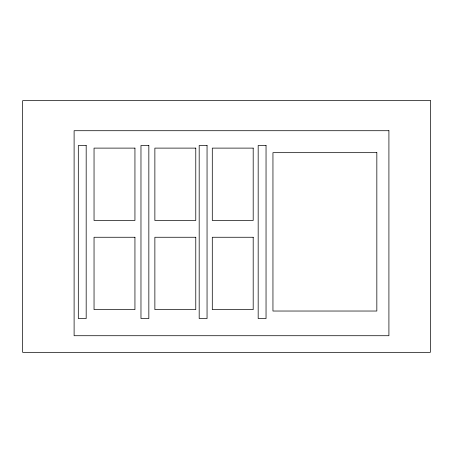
<?xml version="1.0" encoding="UTF-8"?>
<svg xmlns="http://www.w3.org/2000/svg" width="453" height="453" viewBox="0 0 453 453"><rect width="100%" height="100%" fill="white"/><g stroke="black" fill="none" stroke-linecap="round" stroke-linejoin="round"><path stroke-width="0.68" d="M430.35 100.662L22.65 100.662L22.65 352.338L430.35 352.338L430.35 100.662M388.912 130.713L74.111 130.713L74.111 335.718L388.912 335.718L388.912 130.713M86.178 145.492L78.312 145.492L78.312 318.538L86.178 318.538L86.178 145.492M148.839 145.492L140.974 145.492L140.974 318.538L148.839 318.538L148.839 145.492M207.049 145.492L199.184 145.492L199.184 318.538L207.049 318.538L207.049 145.492M266.041 145.492L258.176 145.492L258.176 318.538L266.041 318.538L266.041 145.492M134.943 148.114L94.043 148.114L94.043 220.481L134.943 220.481L134.943 148.114M195.775 148.114L154.869 148.114L154.869 220.481L195.775 220.481L195.775 148.114M253.193 148.114L212.293 148.114L212.293 220.481L253.193 220.481L253.193 148.114M376.834 152.667L272.949 152.667L272.949 311.03L376.834 311.03L376.834 152.667M134.943 237.259L94.043 237.259L94.043 309.62L134.943 309.62L134.943 237.259M195.775 237.259L154.869 237.259L154.869 309.62L195.775 309.62L195.775 237.259M253.193 237.259L212.293 237.259L212.293 309.62L253.193 309.62L253.193 237.259"/></g></svg>
